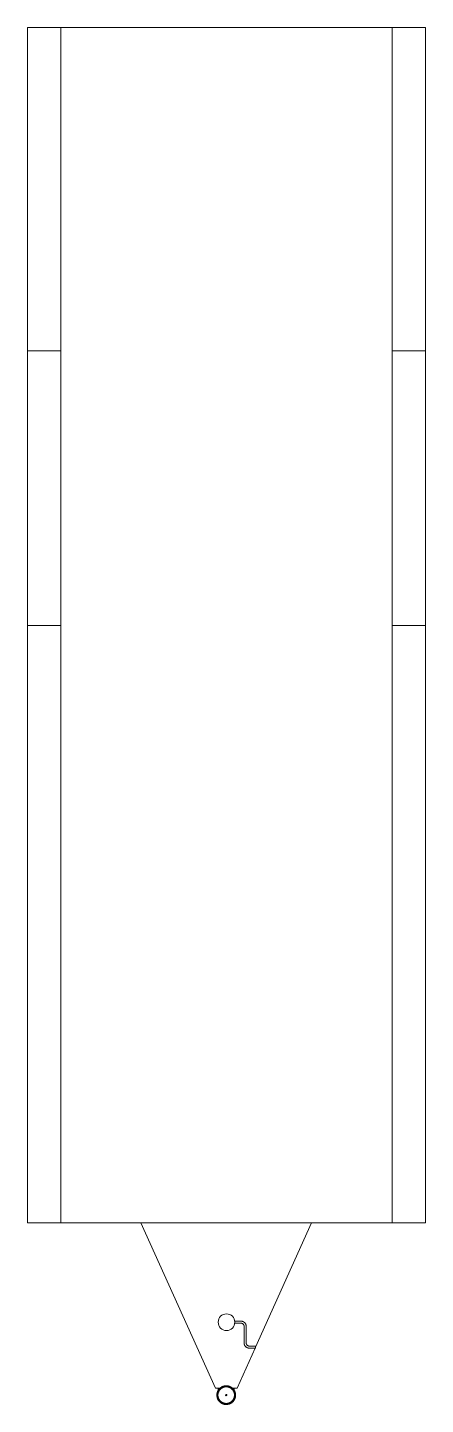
# Model space of a CAD drawing. Header units: inches. Extents: x -47 to 49, y -163 to 169.
import ezdxf

# ---------------------------------------------------------------- set-up
doc = ezdxf.new("R2010")
doc.units = ezdxf.units.IN
doc.header["$MEASUREMENT"] = 0
doc.layers.add('L-SITE', color=91, linetype='Continuous', lineweight=9)

msp = doc.modelspace()

# ---------------------------------------------------------------- linework, layer by layer
at = {"layer": 'L-SITE'}
for p, q in [((-46.73, 168.73), (-38.73, 168.73)), ((-46.73, 90.82), (-46.73, 168.73)), ((-38.73, 90.81), (-38.73, 168.73)), ((-38.73, 168.73), (41.27, 168.73)), ((-38.73, 90.82), (-38.73, 168.73)), ((41.27, 168.73), (41.27, 90.81)), ((41.27, 168.73), (49.27, 168.73)), ((41.27, 168.73), (41.27, 90.82)), ((49.27, 168.73), (49.27, 90.82)), ((-38.73, 90.82), (-46.73, 90.82)), ((-46.73, 84.57), (-46.73, 90.82)), ((-38.73, 90.82), (-46.73, 90.82)), ((-38.73, 90.82), (-38.73, 84.57)), ((49.27, 90.82), (41.27, 90.82)), ((41.27, 84.57), (41.27, 90.82)), ((49.27, 90.82), (41.27, 90.82)), ((49.27, 90.82), (49.27, 84.57)), ((-46.73, 30.9), (-46.73, 84.57)), ((-38.73, 84.57), (-38.73, 30.9)), ((41.27, 30.9), (41.27, 84.57)), ((49.27, 84.57), (49.27, 30.9)), ((-46.73, 24.65), (-46.73, 30.9)), ((-38.73, 30.9), (-38.73, 24.65)), ((41.27, 24.65), (41.27, 30.9)), ((49.27, 30.9), (49.27, 24.65)), ((-46.73, 24.65), (-38.73, 24.65)), ((-46.73, 24.65), (-38.73, 24.65)), ((-46.73, -119.27), (-46.73, 24.65)), ((-38.73, -119.27), (-38.73, 24.65)), ((41.27, 24.65), (41.27, -119.27)), ((41.27, 24.65), (49.27, 24.65)), ((41.27, 24.65), (49.27, 24.65)), ((49.27, 24.65), (49.27, -119.27)), ((-38.73, -119.27), (-46.73, -119.27)), ((-38.73, -119.27), (41.27, -119.27)), ((-19.39, -119.27), (-1.41, -159.09)), ((8.27, -149.22), (21.79, -119.27)), ((49.27, -119.27), (41.27, -119.27)), ((4.77, -142.94), (3.27, -142.94)), ((3.27, -143.44), (3.27, -142.94)), ((3.27, -143.44), (4.77, -143.44)), ((5.52, -144.19), (5.52, -148.19)), ((6.02, -148.19), (6.02, -144.19)), ((8.27, -148.94), (6.77, -148.94)), ((8.27, -148.94), (8.27, -149.44)), ((3.81, -159.09), (8.17, -149.44)), ((6.77, -149.44), (8.27, -149.44)), ((-1.41, -159.09), (-0.28, -159.09)), ((2.67, -159.09), (3.81, -159.09)), ((-0.72, -159.61), (-0.72, -159.34)), ((3.12, -159.34), (3.12, -159.6))]:
    msp.add_line(p, q, dxfattribs=at)
at = {"layer": 'L-SITE', "flags": 128}
for points in [[(6.02, -144.19), (6.02, -144.14), (6.02, -144.09), (6.01, -144.04), (6, -143.99), (5.99, -143.94), (5.98, -143.89), (5.97, -143.85), (5.96, -143.8), (5.94, -143.75), (5.92, -143.7), (5.9, -143.66), (5.88, -143.61), (5.85, -143.57), (5.83, -143.53), (5.8, -143.48), (5.77, -143.44), (5.74, -143.4), (5.71, -143.37), (5.68, -143.33), (5.64, -143.29), (5.6, -143.26), (5.57, -143.23), (5.53, -143.2), (5.49, -143.17), (5.44, -143.14), (5.4, -143.11), (5.36, -143.09), (5.31, -143.07), (5.27, -143.04), (5.22, -143.03), (5.18, -143.01), (5.13, -142.99), (5.08, -142.98), (5.03, -142.97), (4.98, -142.96), (4.93, -142.95), (4.88, -142.95), (4.83, -142.94), (4.78, -142.94), (4.77, -142.94)], [(4.77, -143.44), (4.8, -143.44), (4.83, -143.44), (4.86, -143.45), (4.89, -143.45), (4.92, -143.46), (4.95, -143.46), (4.98, -143.47), (5.01, -143.48), (5.03, -143.49), (5.06, -143.5), (5.09, -143.51), (5.12, -143.53), (5.14, -143.54), (5.17, -143.56), (5.19, -143.57), (5.22, -143.59), (5.24, -143.61), (5.26, -143.63), (5.29, -143.65), (5.31, -143.67), (5.33, -143.69), (5.35, -143.71), (5.37, -143.74), (5.38, -143.76), (5.4, -143.79), (5.42, -143.81), (5.43, -143.84), (5.44, -143.86), (5.46, -143.89), (5.47, -143.92), (5.48, -143.95), (5.49, -143.98), (5.5, -144), (5.5, -144.03), (5.51, -144.06), (5.51, -144.09), (5.52, -144.12), (5.52, -144.15), (5.52, -144.18), (5.52, -144.19)], [(5.52, -148.19), (5.52, -148.24), (5.52, -148.29), (5.53, -148.34), (5.54, -148.39), (5.54, -148.44), (5.56, -148.49), (5.57, -148.54), (5.58, -148.58), (5.6, -148.63), (5.62, -148.68), (5.64, -148.72), (5.66, -148.77), (5.68, -148.81), (5.71, -148.85), (5.74, -148.9), (5.77, -148.94), (5.8, -148.98), (5.83, -149.01), (5.86, -149.05), (5.9, -149.09), (5.93, -149.12), (5.97, -149.15), (6.01, -149.19), (6.05, -149.21), (6.09, -149.24), (6.14, -149.27), (6.18, -149.29), (6.22, -149.32), (6.27, -149.34), (6.32, -149.36), (6.36, -149.37), (6.41, -149.39), (6.46, -149.4), (6.51, -149.41), (6.56, -149.42), (6.61, -149.43), (6.66, -149.44), (6.71, -149.44), (6.76, -149.44), (6.77, -149.44)], [(6.77, -148.94), (6.74, -148.94), (6.71, -148.94), (6.68, -148.94), (6.65, -148.93), (6.62, -148.93), (6.59, -148.92), (6.56, -148.91), (6.53, -148.9), (6.51, -148.89), (6.48, -148.88), (6.45, -148.87), (6.42, -148.86), (6.4, -148.84), (6.37, -148.83), (6.35, -148.81), (6.32, -148.79), (6.3, -148.77), (6.27, -148.75), (6.25, -148.73), (6.23, -148.71), (6.21, -148.69), (6.19, -148.67), (6.17, -148.65), (6.15, -148.62), (6.14, -148.6), (6.12, -148.57), (6.11, -148.54), (6.09, -148.52), (6.08, -148.49), (6.07, -148.46), (6.06, -148.43), (6.05, -148.41), (6.04, -148.38), (6.04, -148.35), (6.03, -148.32), (6.03, -148.29), (6.02, -148.26), (6.02, -148.23), (6.02, -148.2), (6.02, -148.19)], [(3.45, -160.76), (3.45, -160.67), (3.44, -160.58), (3.43, -160.49), (3.42, -160.4), (3.41, -160.31), (3.39, -160.22), (3.36, -160.14), (3.34, -160.05), (3.31, -159.97), (3.27, -159.88), (3.24, -159.8), (3.2, -159.72), (3.15, -159.64), (3.11, -159.56), (3.06, -159.49), (3, -159.42), (2.95, -159.34), (2.89, -159.28), (2.83, -159.21), (2.77, -159.14), (2.7, -159.08), (2.63, -159.02), (2.56, -158.97), (2.49, -158.92), (2.42, -158.87), (2.34, -158.82), (2.26, -158.77), (2.18, -158.73), (2.1, -158.7), (2.02, -158.66), (1.93, -158.63), (1.85, -158.6), (1.76, -158.58), (1.67, -158.56), (1.58, -158.54), (1.49, -158.53), (1.4, -158.52), (1.31, -158.51), (1.22, -158.51), (1.13, -158.51), (1.04, -158.51), (0.95, -158.52), (0.87, -158.53), (0.78, -158.55), (0.69, -158.57), (0.6, -158.59), (0.52, -158.62), (0.43, -158.64), (0.35, -158.68), (0.26, -158.71), (0.18, -158.75), (0.1, -158.79), (0.03, -158.84), (-0.05, -158.89), (-0.12, -158.94), (-0.2, -158.99), (-0.27, -159.05), (-0.33, -159.11), (-0.4, -159.17), (-0.46, -159.24), (-0.52, -159.31), (-0.58, -159.38), (-0.63, -159.45), (-0.68, -159.52), (-0.73, -159.6), (-0.77, -159.68), (-0.81, -159.76), (-0.85, -159.84), (-0.89, -159.92), (-0.92, -160.01), (-0.95, -160.09), (-0.97, -160.18), (-0.99, -160.26), (-1.01, -160.35), (-1.03, -160.44), (-1.04, -160.53), (-1.05, -160.62), (-1.05, -160.71), (-1.05, -160.76)], [(3.2, -160.76), (3.2, -160.68), (3.19, -160.6), (3.19, -160.52), (3.17, -160.44), (3.16, -160.36), (3.14, -160.28), (3.12, -160.21), (3.1, -160.13), (3.07, -160.05), (3.04, -159.98), (3.01, -159.91), (2.97, -159.84), (2.94, -159.77), (2.89, -159.7), (2.85, -159.63), (2.8, -159.56), (2.76, -159.5), (2.7, -159.44), (2.65, -159.38), (2.59, -159.32), (2.53, -159.27), (2.47, -159.22), (2.41, -159.17), (2.35, -159.12), (2.28, -159.08), (2.21, -159.03), (2.14, -159), (2.07, -158.96), (2, -158.93), (1.92, -158.89), (1.85, -158.87), (1.77, -158.84), (1.7, -158.82), (1.62, -158.8), (1.54, -158.79), (1.46, -158.78), (1.38, -158.77), (1.3, -158.76), (1.22, -158.76), (1.14, -158.76), (1.06, -158.76), (0.98, -158.77), (0.9, -158.78), (0.82, -158.79), (0.75, -158.81), (0.67, -158.83), (0.59, -158.85), (0.52, -158.88), (0.44, -158.91), (0.37, -158.94), (0.3, -158.98), (0.23, -159.01), (0.16, -159.05), (0.09, -159.1), (0.02, -159.14), (-0.04, -159.19), (-0.1, -159.24), (-0.16, -159.29), (-0.22, -159.35), (-0.27, -159.41), (-0.33, -159.47), (-0.38, -159.53), (-0.43, -159.59), (-0.47, -159.66), (-0.51, -159.73), (-0.55, -159.8), (-0.59, -159.87), (-0.62, -159.94), (-0.66, -160.01), (-0.68, -160.09), (-0.71, -160.16), (-0.73, -160.24), (-0.75, -160.32), (-0.77, -160.4), (-0.78, -160.48), (-0.79, -160.56), (-0.8, -160.64), (-0.8, -160.72), (-0.8, -160.76)], [(-1.05, -160.76), (-1.05, -160.85), (-1.04, -160.94), (-1.03, -161.03), (-1.02, -161.12), (-1.01, -161.21), (-0.99, -161.29), (-0.96, -161.38), (-0.94, -161.47), (-0.91, -161.55), (-0.87, -161.64), (-0.84, -161.72), (-0.8, -161.8), (-0.75, -161.88), (-0.71, -161.95), (-0.66, -162.03), (-0.6, -162.1), (-0.55, -162.17), (-0.49, -162.24), (-0.43, -162.31), (-0.37, -162.37), (-0.3, -162.43), (-0.23, -162.49), (-0.16, -162.55), (-0.09, -162.6), (-0.02, -162.65), (0.06, -162.7), (0.14, -162.74), (0.22, -162.78), (0.3, -162.82), (0.38, -162.86), (0.47, -162.89), (0.55, -162.91), (0.64, -162.94), (0.73, -162.96), (0.82, -162.98), (0.91, -162.99), (1, -163), (1.09, -163.01), (1.18, -163.01), (1.27, -163.01), (1.36, -163), (1.45, -163), (1.53, -162.98), (1.62, -162.97), (1.71, -162.95), (1.8, -162.93), (1.88, -162.9), (1.97, -162.87), (2.05, -162.84), (2.14, -162.8), (2.22, -162.77), (2.3, -162.72), (2.37, -162.68), (2.45, -162.63), (2.52, -162.58), (2.6, -162.52), (2.67, -162.47), (2.73, -162.41), (2.8, -162.34), (2.86, -162.28), (2.92, -162.21), (2.98, -162.14), (3.03, -162.07), (3.08, -162), (3.13, -161.92), (3.17, -161.84), (3.21, -161.76), (3.25, -161.68), (3.29, -161.6), (3.32, -161.51), (3.35, -161.43), (3.37, -161.34), (3.4, -161.25), (3.41, -161.17), (3.43, -161.08), (3.44, -160.99), (3.45, -160.9), (3.45, -160.81), (3.45, -160.76)], [(-0.8, -160.76), (-0.8, -160.84), (-0.79, -160.92), (-0.79, -161), (-0.77, -161.08), (-0.76, -161.16), (-0.74, -161.23), (-0.72, -161.31), (-0.7, -161.39), (-0.67, -161.46), (-0.64, -161.54), (-0.61, -161.61), (-0.57, -161.68), (-0.54, -161.75), (-0.49, -161.82), (-0.45, -161.89), (-0.4, -161.95), (-0.36, -162.02), (-0.3, -162.08), (-0.25, -162.14), (-0.19, -162.19), (-0.13, -162.25), (-0.07, -162.3), (-0.01, -162.35), (0.05, -162.4), (0.12, -162.44), (0.19, -162.48), (0.26, -162.52), (0.33, -162.56), (0.4, -162.59), (0.48, -162.62), (0.55, -162.65), (0.63, -162.68), (0.7, -162.7), (0.78, -162.71), (0.86, -162.73), (0.94, -162.74), (1.02, -162.75), (1.1, -162.76), (1.18, -162.76), (1.26, -162.76), (1.34, -162.75), (1.42, -162.75), (1.5, -162.74), (1.58, -162.72), (1.65, -162.71), (1.73, -162.69), (1.81, -162.66), (1.88, -162.64), (1.96, -162.61), (2.03, -162.58), (2.1, -162.54), (2.18, -162.51), (2.24, -162.46), (2.31, -162.42), (2.38, -162.38), (2.44, -162.33), (2.5, -162.28), (2.56, -162.22), (2.62, -162.17), (2.67, -162.11), (2.73, -162.05), (2.78, -161.99), (2.83, -161.92), (2.87, -161.86), (2.91, -161.79), (2.95, -161.72), (2.99, -161.65), (3.02, -161.58), (3.06, -161.5), (3.08, -161.43), (3.11, -161.35), (3.13, -161.28), (3.15, -161.2), (3.17, -161.12), (3.18, -161.04), (3.19, -160.96), (3.2, -160.88), (3.2, -160.8), (3.2, -160.76)]]:
    msp.add_lwpolyline(points, dxfattribs=at)
at = {"layer": 'L-SITE'}
for centre, radius, start, end in [((1.27, -143.19), 2, 90, 270), ((1.27, -143.19), 2, 270, 90), ((-1.41, -159.34), 0.691, 0, 21.2668), ((3.81, -159.34), 0.691, 158.7332, 180), ((1.2, -160.76), 0.173, 360, 180), ((1.2, -160.76), 0.173, 180, 360)]:
    msp.add_arc(centre, radius, start, end, dxfattribs=at)

doc.saveas('drawing.dxf')
